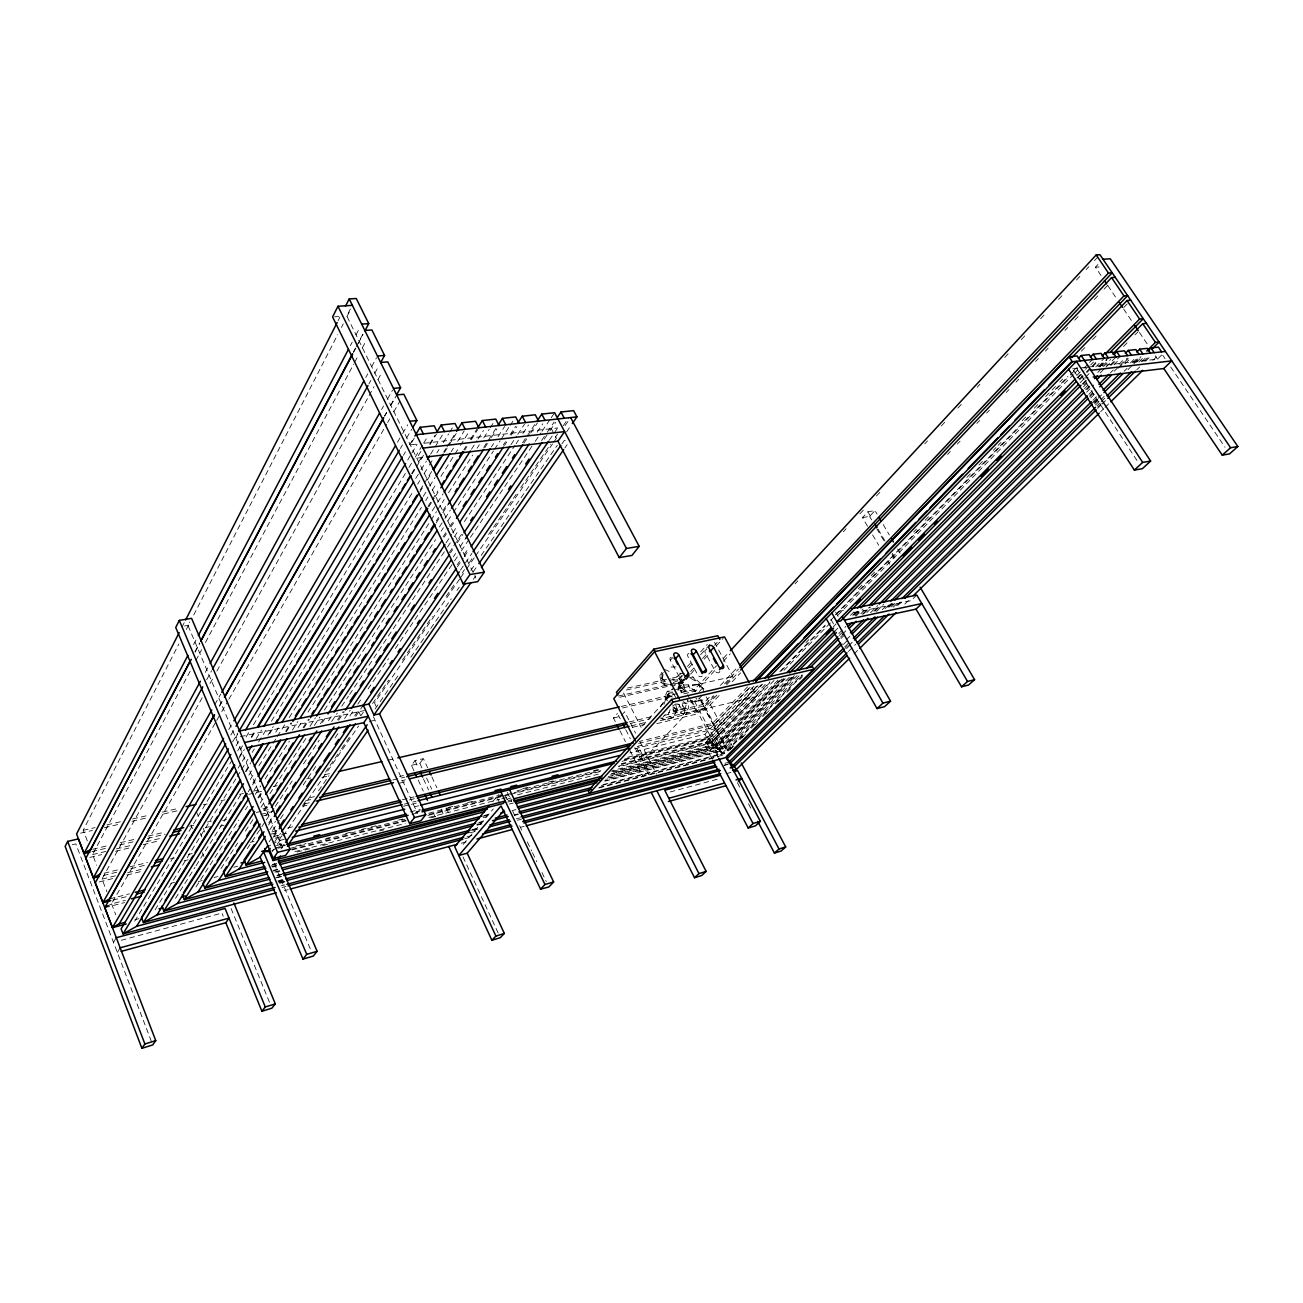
<?xml version="1.0" encoding="UTF-8"?>
<svg xmlns="http://www.w3.org/2000/svg" width="1303" height="1303" viewBox="0 0 1303 1303"><rect width="100%" height="100%" fill="white"/><g stroke="black" fill="none" stroke-linecap="round" stroke-linejoin="round"><path stroke-width="0.75" stroke-dasharray="5 3.75" d="M679.205 681.73L681.632 692.854L678.749 687.561L679.205 681.73L681.909 678.749M667.625 694.939L667.266 698.652L664.807 696.812L667.25 691.437L673.846 688.407L670.1 691.062L667.625 694.939L672.902 695.949M663.048 674.498L662.136 680.329L665.524 685.492L669.091 685.508M665.524 685.492L661.517 682.756L662.445 670.817M673.048 706.812L683.44 714.305L687.74 699.255L688.733 707.92L683.44 714.305L676.827 711.633L670.898 702.398M663.976 704.32L666.354 697.007L672.348 695.851M677.397 703.929L679.661 704.988L678.472 708.474L672.625 717.741L665.572 719.924L662.576 719.663M678.749 687.561L681.388 680.085M683.228 679.172L680.703 686.209L684.906 691.079M677.918 690.476L679.075 687.365L681.762 685.085L697.968 684.417L703.978 688.961L701.861 688.717L697.968 684.417L692.268 685.736M181.931 627.215L184.7 621.775M338.112 320.685L339.953 317.069M282.523 847.927L187.941 625.44L189.766 621.906M350.393 308.925L346.761 316.01L475.872 578.043M87.317 840.907L83.197 830.223L178.869 643.943M186.296 629.479L190.01 622.248M193.724 615.016L337.689 334.676M341.402 327.444L343.259 323.828M346.973 316.596L350.686 309.365M193.577 644.562L197.356 637.362M350.344 345.718L352.233 342.119M356.012 334.92L359.791 327.721M194.994 651.809L199.734 642.835M353.439 352.005L355.328 348.406M356.273 346.614L362.918 334.04M195.075 652.151L199.815 643.177M353.553 352.347L357.348 345.165M358.309 343.373L363.048 334.399M190.124 671.273L92.546 854.491L96.699 865.29M195.873 660.491L201.607 649.708M205.434 642.526L353.716 364.091M354.66 362.283L358.488 355.1M362.315 347.917L366.143 340.734M205.288 672.348L208.203 666.973M365.801 377.463L367.755 373.896M371.648 366.746L376.502 357.804M206.64 679.824L211.591 670.736M368.912 383.962L370.899 380.281M374.775 373.277L378.717 366.029M202.16 697.74L101.992 879.004L106.879 891.708M210.011 683.521L212.959 678.195M216.884 671.094L368.114 397.415M369.091 395.64L373.994 386.747M377.935 379.645L381.86 372.528M214.751 704.679L220.744 694.092M381.535 409.614L383.538 406.08M387.528 399.011L392.512 390.167M219.36 706.047L223.399 698.978M384.499 416.032L386.519 412.497M390.542 405.428L394.565 398.36M219.572 706.047L223.595 698.978M384.678 416.146L386.682 412.611M390.721 405.542L396.747 394.939M112.547 902.018L215.712 722.188M216.721 720.412L220.777 713.36M221.787 711.601L227.846 701.03M228.856 699.271L386.649 424.224M387.659 422.465L389.678 418.947M393.734 411.895L399.793 401.308M660.621 706.91L666.354 697.007M668.667 684.45L661.517 682.756L659.725 675.459L661.533 672.364M228.725 729.599L232.846 722.595M397.448 442.303L401.568 435.283M402.594 433.541L407.741 424.778M230.859 735.055L234.996 728.068M400.363 448.476L402.432 444.991M406.569 438.003L411.732 429.257M232.585 741.879L237.781 733.133M403.409 455.268L405.494 451.783M409.663 444.779L413.833 437.792M113.491 942.378L116.276 937.704M237.618 734.273L235.631 737.612L364.465 710.542M414.273 438.101L410.25 444.844L416.292 444.16M236.071 745.772L240.257 738.801M407.692 460.073L410.82 454.845M411.862 453.102L417.107 444.404M134.681 921.27L231.364 761.327M237.667 750.903L241.869 743.948M246.072 736.993L249.231 731.765M253.433 724.81L407.904 469.243M408.947 467.5L414.207 458.819M415.25 457.076L422.612 444.909M423.67 443.167L427.873 436.212M117.335 952.444L120.153 947.802M242.521 745.821L240.518 749.127L244.508 748.264M420.869 451.457L416.797 458.167L422.856 457.434M239.605 756.212L243.824 749.274M251.218 737.14L255.437 730.201M411.618 473.575L414.777 468.363M418.996 461.441L423.231 454.503M429.55 444.095L434.827 435.43M239.019 758.199L244.312 749.534M251.691 737.4L255.909 730.462M412.139 473.966L415.299 468.771M416.357 467.044L423.752 454.91M430.088 444.502L436.424 434.111M238.107 768.119L241.299 762.923M242.358 761.18L245.55 755.984M256.186 738.638L261.512 729.957M415.738 478.429L420.006 471.491M421.064 469.764L426.374 461.083M430.641 454.144L442.336 435.072M155.073 909.869L236.201 778.331M237.26 776.588L240.469 771.392M241.527 769.666L247.945 759.291M252.212 752.368L254.346 748.899M258.613 741.977L267.148 728.133M271.415 721.211L413.393 491.019M417.66 484.097L419.81 480.628M424.078 473.706L428.345 466.783M429.404 465.057L432.612 459.861M436.88 452.939L439.013 449.47M443.281 442.548L448.623 433.899M449.698 432.173L452.89 426.977M245.453 771.425L250.811 762.792M267.962 735.169L273.321 726.553M420.12 490.075L423.328 484.911M424.403 483.185L431.912 471.1M443.688 452.108L445.838 448.655M446.913 446.929L455.48 433.117M246.039 771.685L250.323 764.78M269.623 733.719L273.923 726.813M419.729 492.176L422.954 486.996M427.237 480.09L431.537 473.184M444.404 452.483L456.197 433.508M248.889 775.138L252.114 769.975M275.796 732.123L280.096 725.25M423.247 496.394L428.622 487.794M429.697 486.068L435.088 477.468M451.229 451.669L453.379 448.216M457.679 441.342L464.145 431.016M683.44 714.305L684.889 711.975L682.3 705.314M175.498 898.418L194.994 867.407M196.085 865.697L242.667 791.621M250.241 779.569L254.574 772.679M258.906 765.789L271.904 745.121M272.995 743.394L276.236 738.231M277.327 736.504L284.901 724.452M289.25 717.562L421.406 507.404M425.739 500.515L427.905 497.078M432.238 490.189L436.57 483.299M440.903 476.409L453.9 455.741M454.975 454.014L459.308 447.124M460.399 445.398L469.064 431.619M252.977 782.956L256.235 777.81M285.585 731.423L291.025 722.839M427.987 506.427L431.244 501.28M432.335 499.554L437.775 490.97M463.852 449.747L466.034 446.31M470.383 439.437L476.898 429.143M248.221 791.817L251.479 786.67M252.57 784.943L256.919 778.086M286.302 731.716L291.742 723.132M428.834 506.769L434.274 498.186M435.349 496.459L439.714 489.586M464.731 450.105L466.914 446.668M471.263 439.795L477.794 429.485M254.199 790.025L258.564 783.184M292.409 730.103L297.866 721.536M432.156 510.923L436.521 504.082M437.613 502.355L443.069 493.804M471.458 449.274L476.914 440.723M478.006 439.013L483.462 430.446M195.987 886.952L238.807 820.108M245.404 809.831L247.603 806.394M255.274 794.407L260.779 785.839M265.161 778.982L289.331 741.277M298.11 727.563L302.508 720.706M307.997 712.138L429.892 521.917M430.984 520.206L436.472 511.639M437.58 509.913L444.16 499.635M448.558 492.778L472.712 455.073M477.11 448.232L479.309 444.795M483.706 437.938L489.195 429.371M490.286 427.661L493.576 422.514M257.896 797.68L262.31 790.856M303.062 727.628L308.567 719.093M436.358 520.891L438.557 517.47M442.971 510.629L446.261 505.515M483.722 447.418L495.84 428.622M258.662 797.99L261.968 792.859M303.876 727.937L309.397 719.403M436.228 522.91L441.75 514.376M442.841 512.665L448.362 504.114M484.749 447.743L490.27 439.192M491.378 437.482L496.883 428.948M260.16 802.957L264.59 796.149M309.951 726.292L315.489 717.79M439.388 526.998L443.818 520.174M444.926 518.48L450.447 509.962M491.378 446.929L493.593 443.525M498.023 436.7L504.652 426.488M220.956 868.629L237.651 843.057M245.436 831.135L253.222 819.196M261.007 807.274L265.454 800.449M269.9 793.641L287.686 766.359M288.81 764.649L306.596 737.384M314.381 725.445L319.952 716.927M324.398 710.102L435.609 539.654M441.163 531.135L443.395 527.731M447.841 520.907L452.288 514.082M453.411 512.388L493.446 451.017M494.554 449.323L500.124 440.789M501.232 439.095L509.017 427.156M510.124 425.446L513.463 420.332M263.515 810.433L266.854 805.335M320.391 723.784L324.854 716.976M443.069 536.869L448.655 528.366M449.763 526.673L454.226 519.864M503.3 445.105L505.531 441.701M509.994 434.909L515.565 426.407M264.346 810.775L267.701 805.677M322.427 722.416L326.906 715.608M444.176 537.178L446.408 533.774M450.871 526.982L455.35 520.174M504.489 445.398L506.72 442.01M511.183 435.202L516.77 426.716M265.747 815.629L270.226 808.854M328.454 720.754L331.825 715.673M446.049 542.862L451.652 534.393M452.776 532.699L457.255 525.923M511.02 444.6L516.607 436.13M517.731 434.436L524.457 424.273M247.228 848.676L260.73 828.333M261.854 826.639L265.226 821.558M266.349 819.864L274.233 807.99M275.356 806.296L292.23 780.872M303.485 763.933L319.235 740.202M331.613 721.569L337.249 713.083M341.744 706.307L348.487 696.144M349.627 694.45L446.392 548.693M447.515 546.999L453.151 538.514M454.275 536.82L458.77 530.044M464.405 521.575L515.043 445.3M516.167 443.606L518.415 440.219M522.91 433.443L528.546 424.973M268.776 822.91L272.164 817.844M337.591 719.859L343.226 711.422M449.258 552.619L452.646 547.553M453.77 545.859L461.669 534.035M522.584 442.825L525.972 437.743M527.096 436.065L534.996 424.241M268.548 824.994L273.06 818.235M338.601 720.217L344.253 711.78M450.48 552.928L452.727 549.557M457.255 542.797L462.907 534.344M523.92 443.101L529.572 434.648M530.696 432.954L537.487 422.824M269.835 829.702L275.503 821.281M344.595 718.539L350.246 710.119M453.33 556.837L455.594 553.482M460.122 546.739L465.79 538.318M537.145 432.205L542.814 423.784M272.506 830.467L279.331 820.369M280.471 818.675L285.031 811.948M303.224 784.992L315.733 766.457M335.066 737.824L339.627 731.081M349.856 715.917L353.276 710.868M357.82 704.125L362.364 697.398M368.065 688.978L388.538 658.65M395.363 648.536L453.363 562.635M454.503 560.941L460.187 552.521M461.327 550.843L469.292 539.051M470.432 537.357L534.132 443.02M535.256 441.342L540.957 432.922M542.081 431.228L550.045 419.436M551.185 417.758L554.606 412.709M269.167 841.803L272.588 836.77M273.728 835.076L277.148 830.044M354.66 715.884L359.221 709.174M457.239 564.785L459.519 561.43M464.08 554.72L468.64 547.993M541.592 440.561L546.152 433.834M547.293 432.156L554.133 422.091M273.532 837.21L278.093 830.5M355.768 716.275L363.293 705.216M457.418 566.789L463.119 558.401M464.259 556.707L468.836 549.996M544.214 439.144L548.791 432.417M549.931 430.739L555.729 422.205M274.754 841.738L280.503 833.35M360.931 715.705L363.325 712.204M460.448 570.177L471.881 553.433M549.361 440.121L558.547 426.684M281.855 835.777L278.402 840.793L273.239 843.692M302.524 805.645L307.117 798.951M325.506 772.174L328.942 767.141M330.099 765.48L340.441 750.414M341.581 748.736L349.627 737.026M372.593 703.539L388.685 680.117M402.464 660.018L432.335 616.514M446.115 596.432L455.301 583.027M462.19 572.994L464.487 569.639M469.08 562.945L473.689 556.251M488.609 534.491L516.183 494.326M520.777 487.631L550.648 444.111M555.241 437.417L557.537 434.078M563.287 425.706L569.02 417.335M272.148 851.787L273.907 849.23M277.344 844.23L281.92 837.568M283.06 835.907L358.602 726.015M459.503 579.249L374.515 702.871L376.176 706.519M460.643 577.571L465.236 570.893M466.393 569.216L474.422 557.521M475.579 555.86L552.521 443.916M553.677 442.254L558.27 435.56M565.111 425.609L568.434 420.788M284.331 839.311L278.402 840.793L280.52 845.777L282.832 842.438M318.583 790.709L328.975 775.692M375.101 708.93L399.321 673.879M410.852 657.184L451.229 598.777M456.995 590.438L459.291 587.099M470.839 570.405L475.448 563.727M481.214 555.387L557.342 445.235M566.561 431.896L571.17 425.218M281.025 848.986L284.477 844.018M473.152 571.919L477.761 565.258M562 443.786L564.313 440.463L567.473 440.088M473.331 579.265L475.66 575.942M564.834 448.02L567.147 444.698M413.979 770.839L411.439 765.317L415.005 760.561L423.41 758.607L427.628 767.744M411.439 765.317L419.81 763.363L423.41 758.607M677.576 708.637L675.41 711.324L678.472 708.474M492.925 801.378L498.821 794.39M463.135 844.442L493.251 808.951M699.369 691.6L701.861 688.717M615.309 721.634L613.469 718.002L617.492 713.441M689.238 676.029L683.928 682.055L674.433 685.525M685.003 678.879A3.078 2.215 42.2 0 1 683.652 680.638A3.078 2.215 42.2 0 1 680.915 679.791L670.312 660.295L672.837 657.429M702.105 695.379L698.147 699.776L688.798 703.197L681.778 703.164M680.834 673.798L672.967 679.531M687.43 666.484L692.724 660.621M700.656 651.842L707.268 644.529M669.595 680.345L679.433 678.146L682.088 675.215M688.701 667.902L693.994 662.054M700.623 654.741L709.891 644.496M679.922 678.57L682.479 675.736M618.388 696.03L681.371 681.811L684.026 678.896M690.655 671.599L695.965 665.752M702.594 658.455L707.904 652.624M714.533 645.327L717.187 642.395M642.477 725.934L672.902 692.496M670.687 685.72L682.463 683.049L689.238 675.606M690.606 674.123L696.03 668.162M704.157 659.22L708.229 654.757M716.357 645.832L723.132 638.372M662.706 717.383L665.181 714.663M621.27 706.454L694.45 689.596L716.552 665.703M723.442 658.227L727.595 653.748M683.88 693.815L695.753 691.079L716.438 668.732M723.344 661.289L730.234 653.845M795.074 583.842L797.827 580.861M843.35 531.722L846.119 528.741M859.915 513.854L864.052 509.375M876.463 495.971L880.6 491.508M924.739 443.851L927.508 440.87M941.303 425.983L945.441 421.504M957.852 408.1L963.373 402.155M977.169 387.252L979.921 384.271M1004.76 357.478L1008.897 352.999M1021.308 339.594L1026.829 333.649M1040.625 318.746L1044.762 314.284M1058.557 299.381L1062.694 294.918M1076.49 280.031L1080.627 275.552M1086.148 269.607L1088.901 266.626M1094.422 260.665L1098.559 256.202M867.537 526.249L862.472 517.6L867.879 511.786L874.997 510.581L877.049 514.066M1101.051 275.552L1095.416 267.196L1099.113 263.222M862.472 517.6L869.573 516.379L874.997 510.581M751.961 687.707L756.685 696.47L686.811 713.197L644.366 758.59L638.063 746.244M709.321 697.203L702.366 704.597L668.716 712.578M720.445 685.378L737.14 667.641M664.058 715.445L703.636 706.031L713.409 695.672M724.566 683.847L738.508 669.058M656.745 723.637L697.659 713.783L715.266 695.134M726.113 683.652L732.872 676.485L714.402 642.102M716.911 695.085L704.353 708.36L660.8 718.767M726.667 684.759L739.224 671.468M660.23 720.657L705.623 709.777L720.999 693.538M732.188 681.73L740.576 672.885M947.509 454.454L950.294 451.489M957.298 444.111L960.083 441.163M976.859 423.459L979.661 420.494M986.648 413.116L989.449 410.168M1006.225 392.464L1009.027 389.499M1016.014 382.121L1018.816 379.173M1035.592 361.468L1038.377 358.52M1045.381 351.126L1048.166 348.178M1064.958 330.473L1067.743 327.525M1074.731 320.147L1078.933 315.717M1094.308 299.478L1098.51 295.048M1104.097 289.152L1108.299 284.722M747.58 686.86L712.334 723.474L639.268 741.456M638.535 743.378L713.588 724.859L750.333 686.762M750.105 687.398L704.939 734.192L629.903 752.955M753.916 686.339L714.337 727.269L637.314 746.375M634.594 748.769L715.575 728.638L756.538 686.372M1081.36 351.207L1085.594 346.842M1092.663 339.562L1096.898 335.18M1123.723 307.492L1129.375 301.677M757.238 685.997L707.692 737.123L624.984 757.906M624.544 759.128L707.106 738.329L758.069 685.785M761.408 684.678L709.044 738.557L624.3 759.926M711.731 758.411L704.255 744.143L762.597 684.124M765.219 684.401L709.842 741.228L621.222 763.688M805.987 642.558L808.821 639.643M858.351 588.809L862.602 584.444M871.121 575.698L875.372 571.333M913.696 531.999L916.53 529.099M925.049 520.353L929.3 515.988M966.826 477.468L972.51 471.637M978.976 464.992L984.661 459.177M993.163 450.431L996.013 447.515M998.065 445.398L1000.916 442.483M1022.203 420.625L1026.471 416.26M1034.321 408.197L1038.589 403.816M1045.674 396.535L1051.358 390.705M1052.026 390.02L1056.277 385.655M1059.876 381.974L1062.711 379.059M611.661 771.62L713.881 745.495L711.731 741.423L769.91 681.811M779.846 671.631L825.255 625.098M835.19 614.918L1067.923 376.469M1073.591 370.655L1076.425 367.739M618.55 766.197L711.194 742.661L769.698 682.756M781.034 671.143L824.994 626.124M830.662 620.326L1068.835 376.404M1070.268 374.955L1077.353 367.69M621.319 764.356L713.034 741.163L756.685 696.47M774.063 680.492L713.067 742.84L618.664 766.848M783.983 670.328L832.21 621.042M837.878 615.228L1073.314 374.531M1074.747 373.081L1077.581 370.182M777.924 680.199L713.881 745.495L711.568 742.287L704.255 744.143M1076.783 375.508L1082.467 369.71M1083.884 368.26L1088.168 363.895M1089.585 362.446L1092.435 359.547M608.208 776.604L710.689 750.235L778.608 681.078M789.276 677.316L717.839 749.681L715.705 745.642L781.116 679.058M1076.897 377.968L1084.015 370.736M1085.432 369.286L1089.699 364.954M782.061 678.896L715.2 746.896L612.915 773.119M833.269 626.808L836.103 623.909M1077.907 377.919L1082.174 373.57M1090.709 364.889L1093.559 362.006M611.596 773.738L716.878 746.733L783.787 678.749M784.064 678.928L717.008 747.026L610.602 774.34M1079.324 379.026L1085.041 373.228M1086.458 371.778L1090.741 367.43M1092.175 365.98L1096.442 361.631M785.253 678.7L722.383 742.498L612.052 770.659M1079.584 379.939L1085.301 374.14M1086.735 372.691L1091.018 368.342M1092.451 366.892L1098.168 361.094M834.946 631.043L837.813 628.144M850.452 615.342L854.947 610.798M1080.057 382.789L1089.064 373.635M1095.742 366.892L1104.293 358.227M791.1 677.479L719.598 749.779L605.634 779.194M852.585 615.293L856.869 610.944M1098.51 366.55L1102.81 362.218M792.094 677.316L719.126 751.065L604.836 780.611M853.595 615.146L859.328 609.364M1082.484 383.815L1088.2 378.033M1099.651 366.469L1108.218 357.788M794.358 675.654L724.403 746.326L610.113 775.708M854.328 615.065L860.045 609.299M1082.777 384.271L1088.494 378.505M1099.911 366.957L1107.061 359.742M604.885 781.149L720.885 751.147L795.188 676.143M855.208 615.586L860.925 609.82M1083.835 384.841L1086.686 381.958M1102.403 366.094L1108.12 360.328M607.377 778.119L725.608 747.645L797.192 675.475M838.692 633.633L845.859 626.417M855.876 616.303L863.042 609.087M1083.477 386.828L1087.777 382.512M1097.794 372.397L1102.094 368.065M1103.527 366.632L1110.677 359.416M1123.561 346.419L1127.861 342.103M1135.011 334.871L1137.877 331.988M799.146 675.85L721.715 753.785L601.823 784.943M839.295 635.441L843.595 631.124M860.794 613.794L865.094 609.462M1084.487 388.669L1088.787 384.336M1100.253 372.805L1104.553 368.472M1105.986 367.023L1116.036 356.924M601.432 785.579L723.409 753.834L802.192 674.677M842.292 634.382L846.575 630.049M862.342 614.218L869.492 607.035M1085.741 389.695L1090.041 385.379M1110.091 365.231L1115.824 359.465M727.286 750.821L737.319 740.739M738.752 739.306L748.769 729.224M750.202 727.791L773.135 704.76M774.568 703.327L797.501 680.296M798.934 678.863L803.234 674.547M840.484 637.118L844.784 632.802M863.417 614.104L870.583 606.905M1086.946 389.597L1089.813 386.714M1111.312 365.133L1119.912 356.485M728.491 750.951L734.192 745.235M739.892 739.534L745.577 733.817M751.277 728.116L756.962 722.399M762.662 716.683L768.347 710.982M775.464 703.832L779.731 699.548M786.849 692.414L791.116 688.131M799.667 679.563L802.501 676.713M730.413 749.404L734.729 745.088M741.912 737.889L746.212 733.573M754.828 724.924L757.711 722.041M766.327 713.392L769.193 710.526M777.81 701.877L780.692 698.994M841.005 638.503L845.321 634.17M866.853 612.573L872.603 606.807M1086.604 392.187L1093.787 384.988M1113.886 364.824L1118.202 360.491M870.551 612.736L877.733 605.553M1088.852 394.418L1093.152 390.102M1110.384 372.87L1113.267 370.003M1119 364.254L1124.75 358.504M873.955 611.205L879.704 605.455M1089.829 395.591L1092.696 392.708M1114.293 371.143L1118.609 366.843M1120.043 365.394L1127.242 358.211M846.298 639.822L850.615 635.506M875.095 611.074L880.861 605.325M1089.683 396.894L1094.015 392.578M1118.495 368.146L1128.577 358.081M843.432 644.448L847.748 640.148M876.512 611.482L883.695 604.315M1090.774 397.904L1095.09 393.604M1125.287 363.504L1131.037 357.771M844.686 646.988L849.019 642.688M882.196 609.69L887.978 603.957M1092.908 400.265L1098.673 394.532M1130.418 362.967L1136.2 357.234M844.653 648.715L847.536 645.865M884.998 608.664L889.314 604.38M1092.451 402.708L1099.667 395.558M1124.163 371.241L1127.03 368.374M1132.796 362.657L1138.561 356.941M848.709 645.751L853.025 641.451M887.636 607.117L891.969 602.833M1093.836 402.578L1096.719 399.712M1098.168 398.278L1102.501 393.995M1134.213 362.527L1139.978 356.794M846.543 648.633L850.859 644.35M888.402 607.133L892.718 602.849M1094.797 402.513L1097.68 399.646M1127.991 369.596L1132.323 365.296M1133.773 363.863L1140.988 356.713M889.493 607.003L893.825 602.703M1094.618 403.767L1097.501 400.901M1136.509 362.267L1142.291 356.533M891.431 606.889L895.764 602.605M1095.465 405.005L1104.146 396.421M1138.871 362.055L1144.653 356.322M848.465 651.419L855.68 644.285M893.239 607.165L897.588 602.882M1096.947 405.917L1099.846 403.05M1101.279 401.633L1105.612 397.35M1141.737 361.664L1146.07 357.38M896.497 605.602L900.845 601.318M1097.631 407.122L1103.429 401.405M1143.936 361.42L1149.735 355.703M897.767 605.488L902.116 601.204M1097.663 408.393L1100.563 405.526M1102.012 404.109L1106.345 399.809M1136.77 369.824L1139.669 366.974M1145.467 361.257L1151.249 355.54M854.002 653.976L858.351 649.692M904.787 604.087L909.136 599.82M1100.66 411.715L1103.56 408.865M1105.009 407.432L1109.358 403.164M1152.894 360.41L1158.693 354.709M916.791 595.048L911.074 600.634L851.69 613.257M1088.787 367.006L1157.455 359.139L1164.002 352.722M659.725 675.459L663.341 672.56M681.762 685.085L676.941 688.668L683.065 686.762M672.201 691.73L664.807 696.812L667.788 701.389M687.104 677.527L678.44 683.212L670.622 684.205M672.723 705.884L676.013 703.913L679.661 704.988M106.52 906.709L111.569 903.875L125.365 900.324M266.333 847.553L271.513 844.653M271.887 850.615L277.067 847.716M673.114 682.56L680.524 679.759M684.629 708.034L677.088 710.672L675.606 703.913M689.352 677.853L692.756 676.876L700.167 682.951L704.337 692.561M121.244 940.277L221.933 913.077L223.253 916.286M670.068 792.012L719.875 778.559M284.282 890.666L288.207 889.623M461.213 843.22L467.125 841.64M520.206 827.405L524.132 826.346M726.129 773.738L731.895 772.19M280.976 885.893L284.901 884.851M467.093 836.738L472.989 835.158M282.067 887.506L285.992 886.447M464.845 838.725L468.771 837.682M277.718 881.007L283.614 879.444M472.061 829.669L477.957 828.105M278.989 881.137L282.914 880.095M471.507 830.255L479.374 828.171M724.94 763.265L730.836 761.718M134.991 919.706L138.932 918.68M278.484 881.773L284.38 880.209M473.07 830.304L478.967 828.741M516.297 818.87L520.239 817.828M278.793 882.652L284.689 881.089M280.096 882.75L285.992 881.186M724.175 765.073L732.042 763.004M279.591 883.353L285.504 881.789M470.285 832.796L476.181 831.233M517.454 820.287L521.395 819.245M723.865 765.561L727.807 764.519M276.822 875.372L282.718 873.824M479.52 822.258L483.446 821.232M277.669 875.681L281.595 874.655M477.875 823.187L483.771 821.639M275.927 877.57L281.839 876.023M476.735 824.815L482.647 823.268M514.148 814.994L518.073 813.952M276.806 877.847L282.686 876.3M477.077 825.206L482.957 823.659M514.376 815.385L518.301 814.359M272.832 871.055L278.728 869.524M483.364 816.281L489.276 814.75M274.689 871.968L280.585 870.437M483.104 817.649L487.045 816.623M599.119 787.419L722.986 755.137L694.385 701.079M275.878 872.228L279.819 871.202M512.095 810.629L516.021 809.603M598.696 788.038L718.393 756.766M271.773 866.707L277.686 865.176M272.653 867.114L276.578 866.088M273.63 870.257L277.572 869.231M483.918 815.597L489.814 814.066M508.137 800.628L512.079 799.619M198.268 881.594L202.209 880.567M214.034 877.538L217.976 876.528M507.649 802.045L511.59 801.036M104.843 907.654L124.551 902.572M272.343 864.475L276.627 863.417M271.594 865.371L277.49 863.856M509.359 804.032L513.284 803.023M109.647 898.907L129.355 893.874M170.726 883.32L174.667 882.31M233.774 867.228L237.716 866.218M294.853 851.625L405.184 823.463M428.817 817.437L499.749 799.325M501.72 798.82L509.603 796.817M517.486 794.797L598.256 774.177M297.149 852.015L303.045 850.501M305.016 849.996L312.883 847.992M322.704 845.484L328.6 843.969M379.71 830.907L383.636 829.913M430.821 817.844L436.717 816.346M112.775 900.161L126.57 896.627M506.851 799.309L510.89 798.039M613.257 772.076L723.605 743.834L714.337 727.269L715.575 728.638M296.253 846.022L306.107 843.53M325.799 838.529L331.711 837.047M345.49 833.545L351.403 832.047M361.257 829.555L369.124 827.552M371.094 827.063L377.007 825.565M398.669 820.076L402.611 819.082M447.906 807.599L453.819 806.101M467.598 802.615L473.51 801.117M522.747 788.641L530.63 786.637M548.351 782.142L556.234 780.155M593.647 770.676L601.53 768.672M291.139 848.106L405.135 819.196M428.72 813.219L503.398 794.276M517.161 790.774L601.677 769.34M291.351 849.361L405.673 820.304M429.339 814.294L512.112 793.25M514.082 792.745L600.813 770.708M292.165 849.914L406.243 820.89M427.873 815.385L508.512 794.879M510.483 794.374L600.96 771.36M276.431 845.549L284.298 843.562M410.331 811.883L420.185 809.407M280.52 845.777L284.461 844.784M416.162 811.622L420.103 810.629M275.454 847.895L285.308 845.419M415.396 812.616L419.338 811.622M277.848 848.237L285.748 846.233M412.074 814.342L419.973 812.355M622.036 761.327L716.194 737.547L724.647 753.606M414.663 806.736L418.605 805.759M102.025 879.118L115.853 875.681M127.71 872.749L143.509 868.824M250.176 842.373L254.118 841.396M273.874 836.493L279.803 835.028M281.774 834.539L287.702 833.073M404.239 804.163L416.08 801.231M99.289 881.903L113.117 878.466M126.945 875.03L140.773 871.593M184.228 860.778L188.169 859.801M275.08 838.187L281.008 836.705M403.474 806.248L409.403 804.782M411.39 804.293L417.302 802.811M104.093 873.222L119.892 869.329M129.763 866.902L147.532 862.521M271.952 831.884L277.865 830.434M287.751 828.008L293.664 826.542M402.285 799.798L414.142 796.882M103.328 875.518L117.14 872.114M130.968 868.694L144.796 865.29M170.465 858.938L174.423 857.977M188.251 854.556L192.192 853.579M271.187 834.083L279.086 832.128M409.435 799.944L415.364 798.478M92.594 854.589L106.455 851.282M116.342 848.921L132.189 845.126M146.05 841.819L161.881 838.024M205.434 827.617L209.392 826.672M260.877 814.375L272.75 811.525M304.43 803.951L310.375 802.534M401.438 780.774L405.396 779.813M631.108 725.869L646.939 722.074M89.874 857.407L101.715 854.573M115.527 851.266L129.355 847.944M143.167 844.637L158.95 840.858M220.126 826.183L224.083 825.239M263.548 815.776L271.447 813.886M303.013 806.313L306.971 805.368M399.728 783.119L407.611 781.23M632.606 727.286L644.448 724.452M92.692 849.247L106.553 845.973M120.397 842.683L134.258 839.393M148.119 836.103L163.95 832.34M189.684 826.232L193.642 825.304M207.503 822.014L211.461 821.069M262.929 808.854L272.832 806.508M310.44 797.583L314.398 796.654M399.516 776.458L403.474 775.513M629.137 721.976L650.897 716.797M91.976 851.608L105.836 848.302M119.697 845.012L133.541 841.705M147.402 838.415L165.22 834.164M222.618 820.515L226.592 819.571M256.284 812.502L268.157 809.668M305.765 800.726L313.681 798.837M392.854 779.992L404.744 777.158M630.408 723.458L650.197 718.751M72.268 844.751L75.818 843.904L152.011 1043.051M613.469 718.002L620.635 716.324L624.674 711.78L635.587 733.182M83.245 830.32L95.103 827.6M106.976 824.864L120.821 821.672M132.694 818.935L148.526 815.303M162.37 812.111L178.185 808.463M239.508 794.341L243.466 793.429M253.352 791.165L261.268 789.341M273.141 786.605L277.083 785.693M306.759 778.868L310.717 777.956M324.561 774.764L330.49 773.396M387.854 760.186L395.77 758.362M80.574 833.171L92.448 830.434M104.305 827.682L118.166 824.49M132.01 821.297L145.855 818.089M163.657 813.984L179.472 810.319M203.219 804.847L207.177 803.935M221.021 800.726L224.979 799.814M248.71 794.325L254.639 792.957M256.626 792.501L262.554 791.133M321.89 777.435L329.806 775.594M622.557 707.985L672.006 696.551M675.54 689.58L732.872 676.485M619.674 697.268L668.732 686.16M627.509 688.049L670.394 678.472M672.332 678.032L678.179 676.729L689.32 697.903M626.287 690.053L667.625 680.801M503.365 795.416L496.752 796.85L500.189 804.114M369.449 721.471L375.036 720.266M839.458 611.319L843.416 610.488M698.017 701.047L702.968 700.004L695.395 701.307L698.017 701.047L695.965 698.05M184.456 626.026L187.941 625.44M667.25 691.437L670.1 691.062M688.831 701.323L692.691 700.835M1083.102 378.228L1091.165 377.251M424.355 443.232L557.684 427.938M1072.646 368.863L1086.767 367.234M672.999 680.28L681.925 679.352M334.61 316.792L338.666 316.531M1095.416 267.196L1099.129 266.952M675.996 666.892L667.283 667.136M679.498 673.195L685.085 673.667M673.993 710.901L676.68 711.308L672.625 717.741L667.608 716.015L670.638 708.376L673.993 710.901L672.788 707.236M679.661 689.987L686.013 692.04M664.546 669.433L672.413 672.788M679.075 687.365L686.86 690.72M660.833 717.823L665.572 719.924M690.639 678.195L695.053 680.85M668.064 694.532L672.934 697.577M683.065 701.584L685.932 703.522M661.256 677.935L665.947 681.697M695.509 691.828L688.163 685.003L691.958 691.828M717.839 749.681L713.067 742.84L715.705 745.642M711.731 741.423L709.044 738.557L711.194 742.661M720.885 751.147L723.409 753.834M725.608 747.645L724.403 746.326L727.107 751.456M692.756 676.876L700.753 686.746M713.588 724.859L704.353 708.36L705.623 709.777M703.636 706.031L698.848 697.936M694.45 689.596L695.753 691.079M1162.797 355.296L1165.061 358.634M1170.713 366.99L1224.999 447.206M1107.827 285.585L1116.85 298.957M1123.626 308.99L1131.509 320.685M1139.408 332.395L1148.432 345.767M1155.207 355.784L1157.455 359.139M1076.653 368.407L1137.959 462.011M1073.721 370.508L1079.079 378.717M673.276 693.424L676.501 698.522M678.668 704.157L681.143 708.327M883.206 524.523L889.363 534.996M897.588 548.938L900.666 554.166M867.879 511.786L871.951 518.724M878.059 529.132L885.193 541.282M892.327 553.417L895.389 558.629M869.573 516.379L871.609 519.864M876.724 528.546L884.884 542.455M892.034 554.622L894.07 558.107M872.587 534.898L878.678 545.273M887.783 560.844L889.819 564.313M835.63 612.117L839.653 619.202M831.053 619.609L835.044 626.662M706.226 696.812L732.726 746.847M701.095 699.483L728.393 751.179M699.467 698.327L727.4 751.245M551.332 428.671L556.072 437.645M737.335 782.631L741.032 789.683M748.459 803.772L751.245 809.049M712.529 738.475L716.878 746.733M682.463 683.049L687.088 691.86M691.73 700.656L713.034 741.163M679.433 678.146L681.371 681.811M690.248 699.662L697.659 713.783M711.568 742.287L719.044 756.506M717.839 756.489L707.692 737.123L704.939 734.192L707.106 738.329M706.356 741.961L710.689 750.235M682.202 704.402L686.811 713.197M623.518 692.968L641.157 727.383M640.148 742.091L656.533 774.194M636.939 748.345L649.611 773.249M618.404 715.249L620.244 718.849M625.733 729.647L630.31 738.638M634.887 747.645L648.617 774.634M619.919 730.706L625.44 741.602M630.049 750.675L642.949 776.083M507.29 792.403L511.623 801.443M505.027 795.058L507.616 800.482M512.763 811.297L515.336 816.704M519.636 825.711L522.21 831.119M527.357 841.933L531.657 850.94M532.52 852.748L536.803 861.755M541.95 872.57L546.25 881.577M431.863 776.881L436.928 787.826M446.229 807.925L448.769 813.398M419.81 763.363L422.351 768.851M426.586 778.038L431.668 789.048M441 809.228L443.541 814.733M463.021 856.934L498.593 934.007M415.005 760.561L418.393 767.907M423.459 778.901L428.524 789.895M418.214 780.057L423.296 791.1M433.443 813.202L435.137 816.883M373.375 716.634L417.563 813.479M358.862 711.715L360.524 715.363M274.298 863.596L310.977 950.522M196.33 811.46L198.642 817.062M203.235 828.268L204.766 832.014M200.304 833.301L201.851 837.063M231.087 908.517L269.558 1002.528M190.987 824.897L192.502 828.61M202.356 852.748L203.871 856.462M111.537 903.777L115.772 914.787M706.845 649.676A3.029 2.134 42.1 0 0 705.265 652.738L715.314 671.371A3.029 2.15 42.7 0 0 718.23 672.804A3.029 2.15 42.7 0 0 719.842 671.045M688.896 653.438A3.046 2.166 41.8 0 0 687.919 656.484L697.952 675.28A3.062 2.183 42.4 0 0 702.203 676.062M670.312 660.295A3.062 2.199 41.5 0 1 671.322 657.217M721.715 753.785L717.008 747.026L721.715 753.785"/><path stroke-width="1.5" d="M67.675 841.396L65.15 846.413L141.897 1048.296L152.728 1044.941L155.757 1040.641L78.392 838.904L67.675 841.396L144.877 1043.98L141.897 1048.296M179.309 620.391L175.726 627.492L273.288 858.547L285.683 855.371L290.032 849.181L191.59 618.355L179.309 620.391L277.572 852.341L273.288 858.547M352.217 305.374L337.982 306.254L332.591 316.922L463.331 584.102L477.664 581.675L484.341 572.164L349.204 298.924L356.256 298.501L368.749 323.633L364.954 330.815M179.162 632.655L76.584 833.985L84.06 853.481L90.005 852.064M185.629 619.967L337.184 322.509M345.507 306.172L349.204 298.924M90.705 849.719L84.06 853.481L187.909 655.36M198.3 635.555L348.455 349.318M190.254 660.784L85.884 858.254L93.441 877.961L99.37 876.496M200.695 641.043L352.478 353.797M191.28 659.334L90.673 849.621L84.027 853.384M201.704 639.578L352.608 354.155M200.418 681.274L93.409 877.864L100.103 874.085M210.141 663.406L363.863 381.046M202.796 686.779L95.298 882.782L102.921 902.686L110.804 900.666M212.519 669.123L367.967 385.623M380.655 362.576L384.564 355.442L371.892 329.952L364.824 330.457M102.888 902.588L211.754 709.988M221.738 692.316L379.531 413.149M214.327 714.891L109.615 898.793L102.921 902.686M224.409 697.203L383.489 417.807M396.584 394.809L400.607 387.74L387.74 361.876L380.671 362.462M126.261 924.006L112.514 927.655L104.794 907.556L214.539 714.891M224.605 697.203L383.668 417.921M112.465 927.557L223.579 738.361M233.872 720.836L395.395 445.805M225.696 743.785L119.224 923.762L112.514 927.655M236.022 726.308L399.321 450.235M412.758 427.514L416.895 420.527L403.849 394.255L396.747 394.939M228.416 748.867L121.114 928.876L123.052 933.909L276.415 892.783M238.824 731.39L402.383 457.011M414.875 436.049L420.087 427.303L434.176 425.788L437.466 432.384M230.843 754.47L123.052 933.909L136.636 926.303L274.2 889.591M245.485 730.087L405.591 463.559M234.328 764.877L141.473 917.475L143.428 922.508L275.08 887.457M257.554 726.732L277.604 693.782M279.705 690.329L294.478 666.045M296.595 662.576L383.131 520.386M385.232 516.916L400.005 492.648M402.122 489.179L405.282 483.983M407.399 480.514L409.5 477.045M436.945 431.961L441.163 425.022L455.024 423.508L458.33 430.055M136.636 926.303L234.801 765.138M258.027 727.009L411.08 475.709M235.973 771.588L143.428 922.508L157.044 914.885L272.897 884.2M248.743 750.772L251.935 745.577M263.629 726.488L413.621 481.898M427.449 459.356L429.567 455.887M165.09 900.878L192.942 855.99M195.092 852.537L211.167 826.656M213.301 823.203L217.601 816.297M219.735 812.844L240.094 780.057M251.886 761.066L262.603 743.801M275.454 723.1L277.604 719.647M279.738 716.194L307.606 671.306M309.756 667.869L374.042 564.297M376.192 560.844L380.476 553.938M382.61 550.485L410.478 505.613M412.611 502.16L416.911 495.254M432.971 469.373L440.479 457.288M456.555 431.391L461.913 422.775L475.562 421.292L478.869 427.775M157.044 914.885L240.68 780.302M252.473 761.327L263.19 744.078M276.057 723.377L418.67 493.902M433.671 469.748L443.329 454.21M243.498 783.738L163.852 911.074L161.865 906.057M254.264 766.539L269.33 742.449M282.246 721.797L422.172 498.121M436.163 475.742L450.154 453.379M183.414 892.881L214.93 843.074M217.112 839.637L221.461 832.764M223.627 829.327L241.022 801.85M243.189 798.413L245.371 794.977M258.417 774.373L273.63 750.316M275.796 746.896L280.145 740.023M295.374 715.966L299.723 709.109M301.889 705.672L306.238 698.799M309.495 693.636L312.769 688.489M316.026 683.342L332.33 657.575M335.588 652.428L338.845 647.265M342.119 642.118L345.376 636.972M347.543 633.535L351.891 626.662M354.074 623.225L358.423 616.352M360.589 612.915L364.938 606.042M367.12 602.605L371.469 595.748M374.727 590.585L379.075 583.711M381.242 580.291L385.59 573.418M387.773 569.981L398.637 552.798M400.803 549.361L405.152 542.504M408.425 537.341L411.683 532.194M414.94 527.047L426.895 508.154M442.124 484.097L444.29 480.66M446.473 477.224L450.822 470.367M452.988 466.93L457.337 460.057M459.503 456.62L462.777 451.473M477.989 427.417L482.338 420.543L495.775 419.094L499.098 425.527M271.822 882.554L163.852 911.074L177.501 903.435L247.13 793.543M258.01 776.36L280.862 740.299M292.833 721.422L427.742 508.479M440.789 487.876L463.64 451.815M248.743 798.592L184.326 899.624L182.322 894.591M259.655 781.474L286.953 738.654M300.048 718.116L429.974 514.343M444.16 492.094L470.367 450.985M203.919 881.414L214.93 864.329M217.145 860.908L221.543 854.068M224.849 848.953L229.263 842.113M231.462 838.692L235.859 831.868M239.166 826.737L250.192 809.652M267.815 782.305L271.122 777.191M274.428 772.06L278.826 765.219M282.132 760.089L285.438 754.974M288.745 749.844L293.142 743.003M311.873 713.963L314.072 710.542M317.378 705.412L321.792 698.587M323.991 695.167L328.405 688.326M331.711 683.212L336.109 676.371M338.308 672.951L342.722 666.126M346.028 660.996L350.426 654.155M352.641 650.751L357.038 643.91M360.345 638.779L364.759 631.955M366.957 628.535L371.355 621.694M374.661 616.563L377.968 611.449M381.274 606.318L385.688 599.478M390.086 592.653L392.284 589.233M395.591 584.102L400.005 577.278M402.204 573.857L406.617 567.017M409.924 561.886L414.321 555.062M416.52 551.641L420.934 544.801M424.241 539.686L428.638 532.846M430.853 529.425L434.143 524.295M455.089 491.834L457.288 488.413M459.487 485.009L463.901 478.168M468.298 471.328L471.605 466.213M473.803 462.793L478.217 455.952M498.039 425.201L502.453 418.361L515.679 416.927L519.001 423.312M268.955 877.44L184.326 899.624L198.007 891.969L253.157 806.541M264.183 789.455L299.478 734.778M310.505 717.692L435.121 524.62M448.362 504.114L483.657 449.437M254.639 811.476L204.848 888.125L202.812 883.125M265.698 794.439L304.413 734.811M316.58 716.08L437.173 530.402M451.555 508.251L490.27 448.639M226.706 866.511L223.367 871.609L225.419 876.61L264.818 866.462M228.937 863.123L234.524 854.621M236.755 851.217L242.325 842.732M246.788 835.923L250.127 830.825M253.482 825.727L256.821 820.629M269.086 801.948L273.549 795.139M276.904 790.041L281.367 783.25M283.598 779.846L288.044 773.054M291.4 767.956L295.862 761.164M299.201 756.066L303.664 749.274M309.234 740.772L311.466 737.368M331.548 706.78L334.887 701.682M339.35 694.89L342.705 689.792M346.044 684.694L350.507 677.902M353.846 672.804L358.309 666.012M361.664 660.914L366.127 654.106M371.697 645.62L373.928 642.216M376.16 638.812L381.73 630.326M386.193 623.518L389.532 618.42M393.995 611.628L397.35 606.53M401.813 599.738L405.152 594.64M408.507 589.542L412.953 582.734M416.308 577.636L419.647 572.538M424.11 565.746L427.465 560.648M433.036 552.163L435.267 548.758M463.151 506.281L466.49 501.183M470.953 494.374L474.292 489.276M478.755 482.485L482.11 477.387M486.573 470.595L489.912 465.497M495.482 456.995L497.713 453.607M517.796 423.019L522.259 416.211L535.289 414.794L538.611 421.13M267.734 871.788L204.848 888.125L218.562 880.453L257.652 820.971M268.825 803.984L316.841 730.902M328.014 713.914L441.945 540.566M456.457 518.48L503.365 447.108M260.144 824.099L225.419 876.61L239.166 868.922L264.737 862.374M271.35 807.16L321.743 730.918M334.057 712.285L444.942 544.556M459.503 522.536L509.896 446.294M254.118 844.865L243.97 860.078L246.039 865.078L261.773 861.055M258.629 838.122L262.017 833.04M276.676 811.085L280.064 806.02M284.575 799.26L287.963 794.195M292.475 787.435L295.846 782.37M300.358 775.611L304.869 768.851M308.257 763.786L312.769 757.027M318.421 748.59L321.792 743.508M326.304 736.765L329.692 731.683M350.002 701.275L355.638 692.838M360.149 686.078L363.537 681.013M368.049 674.254L371.436 669.188M375.948 662.429L380.46 655.67M383.831 650.604L388.343 643.845M391.731 638.779L396.242 632.02M410.917 610.065L414.289 604.983M428.964 583.027L431.212 579.656M470.692 520.532L472.956 517.144M486.491 496.866L489.863 491.801M494.391 485.042L497.762 479.976M502.274 473.217L506.786 466.474M512.437 458.021L514.685 454.649M537.243 420.853L541.755 414.093L554.606 412.709L626.45 548.465L619.234 557.603L557.961 441.228L564.59 431.602L422.905 448.102M239.166 868.922L264.02 831.754M274.2 816.541L334.089 726.976M345.376 710.086L449.34 554.622M464.031 532.65L522.796 444.795M265.307 836.445L246.039 865.078L259.818 857.374L267.815 845.614M276.627 819.603L338.927 726.96M351.387 708.441L451.066 560.209M465.79 538.318L529.23 443.997M279.428 826.688L283.989 819.978M290.83 809.896L293.11 806.541M298.81 798.153L302.231 793.12M306.791 786.393L311.352 779.683M315.912 772.972L320.457 766.245M323.877 761.213L329.578 752.825M335.278 744.42L338.699 739.387M343.259 732.677L347.82 725.95M370.622 692.382L374.042 687.349M389.988 663.846L392.268 660.491M397.969 652.086L400.249 648.731M417.351 623.551L419.631 620.195M434.453 598.37L437.873 593.321M508.545 489.244L510.825 485.889M525.63 464.063L529.051 459.014M557.554 417.041L560.974 412.009L573.613 410.64L576.936 416.862L572.326 423.54M279.233 828.806L350.051 724.68M362.609 706.193L456.278 568.466M471.116 546.641L541.934 442.499M267.864 851.82L270.161 848.465M281.66 831.656L355.361 723.865M239.605 730.95L368.912 704.043L459.291 571.838M473.022 551.772L548.53 441.326M121.212 951.385L225.859 922.719L229.035 918.126L120.153 947.802M246.495 747.841L363.83 722.676L368.293 716.21L244.541 742.498M463.331 584.102L469.943 574.558L484.341 572.164M260.095 856.951L302.964 959.122L306.726 954.35L263.581 851.836L268.744 850.533L272.995 860.566L275.291 857.26M285.618 842.357L367.153 724.777M368.912 704.043L373.928 715.021L465.073 583.565M478.918 563.596L560.844 445.463M280.454 855.941L278.142 859.247L317.101 951.304L313.323 956.06L302.964 959.122M287.377 846.005L368.114 730.201M373.928 715.021L379.531 713.832L471.018 582.588M481.442 567.636L563.678 449.682M225.859 922.719L261.903 1011.258L265.275 1006.958L275.291 1003.88L233.888 902.995M363.83 722.676L409.663 823.675L414.452 817.584L425.723 814.717L379.531 713.832M275.291 1003.88L271.871 1008.18L261.903 1011.258M425.723 814.717L420.902 820.792L409.663 823.675M570.633 417.563L639.187 546.332L631.939 555.453L619.234 557.603M489.097 805.922L454.714 846.706L495.889 936.059L491.866 940.277L448.688 846.347M509.571 789.716L553.645 881.952L548.824 886.985L540.55 889.151L501.052 805.922L458.77 855.501L467.191 853.204L504.066 810.238M719.842 639.48L717.823 635.734L653.797 649.171L616.449 692.268L617.736 694.776M749.111 682.446L724.501 636.89L654.578 651.63L613.794 698.603L635.359 740.951M678.83 654.986L688.489 673.276A3.095 2.215 42.1 0 1 687.495 676.387A3.095 2.215 42.1 0 1 683.766 674.319L674.107 655.995A3.078 2.199 41.5 0 1 675.117 652.917A3.078 2.199 41.5 0 1 678.83 654.986L675.019 659.269A3.062 2.199 41.5 0 0 674.042 658.064M696.405 651.223L692.561 655.49L702.17 673.586L706.063 669.351L696.405 651.223A3.062 2.166 41.8 0 0 692.707 649.171A3.062 2.166 41.8 0 0 691.746 652.217L701.405 670.394A3.062 2.183 42.4 0 0 705.102 672.446A3.062 2.183 42.4 0 0 706.063 669.351M684.645 677.511L688.489 673.276M713.718 647.51L723.377 665.491A3.046 2.15 42.7 0 1 722.448 668.569A3.046 2.15 42.7 0 1 718.784 666.517L709.125 648.487A3.029 2.134 42.1 0 1 710.054 645.474A3.029 2.134 42.1 0 1 713.718 647.51L709.858 651.761A3.029 2.134 42.1 0 0 709.418 651.125M671.631 699.402L588.19 790.726L589.477 793.315L673.048 702.138L813.886 669.27L812.469 666.713L671.631 699.402L673.048 702.138M730.348 650.767L1096.198 254.932L1099.944 254.704L1230.586 447.727L1237.85 446.522L1110.254 258.792L1102.81 259.264M719.468 669.709L723.377 665.491M739.925 664.693L1108.462 273.044L1112.208 272.799L739.892 667.576M740.609 670.003L1111.557 277.604L1115.287 277.344M540.55 889.151L544.963 884.509L553.645 881.952M467.191 853.204L504.342 933.453L500.287 937.688L491.866 940.277M753.215 681.013L1123.952 295.911L1127.681 295.618L755.984 680.899M755.74 681.534L1069.095 356.843L1077.19 355.963L1080.415 360.882M1071.946 357.511L1127.062 300.521L1130.792 300.211M765.724 677.234L798.283 643.649M803.951 637.818L833.676 607.149M836.51 604.217L880.405 558.954M886.056 553.107L915.797 522.438M918.631 519.522L927.117 510.76M929.951 507.844L962.51 474.243M968.178 468.412L997.903 437.743M1000.737 434.827L1009.239 426.065M1014.89 420.217L1044.631 389.548M1048.866 385.167L1071.522 361.794M765.154 678.488L1072.336 361.778L1165.305 351.452M1078.379 358.439L1081.213 355.524L1089.21 354.66L1092.435 359.547M768.249 678.309L1076.376 361.338L1142.666 462.386L1150.63 461.067L1081.213 355.524M1090.334 357.12L1093.184 354.221L1101.084 353.374L1104.293 358.227M787.142 672.381L831.216 627.492M1075.056 379.189L836.819 621.792L840.663 620.961L1076.229 381.616M826.151 634.04L831.835 628.241M856.022 603.647L860.289 599.315M902.963 555.892L911.497 547.211M918.599 539.979L924.299 534.197M934.251 524.067L937.101 521.167M981.192 476.312L988.309 469.08M996.844 460.399L1001.111 456.05M1060.837 395.281L1065.105 390.933M789.488 672.967L833.627 628.111M1102.159 355.833L1105.009 352.934L1112.811 352.087L1116.036 356.924M1105.302 353.846L1139.604 319.04L1143.317 318.681L1110.482 351.94M794.846 671.68L834.767 631.238M857.586 608.126L1078.623 384.222M799.244 670.084L836.428 632.492M860.746 607.915L1081.05 385.265M1112.762 353.976L1142.747 323.681L1146.461 323.339M1113.837 354.563L1116.704 351.663L1124.408 350.833L1127.616 355.638M806.313 668.634L837.862 636.89M847.895 626.792L852.195 622.459M869.394 605.146L1083.054 390.118M1094.52 378.57L1097.387 375.687M810.385 667.348L839.051 638.568M849.084 628.486L856.25 621.287M872.016 605.455L1084.08 392.464M1096.979 379.515L1101.279 375.199M1125.385 353.292L1128.251 350.409L1135.874 349.595L1139.083 354.367M813.886 669.27L725.51 757.678L518.871 811.948M726.944 756.359L840.402 642.9M850.452 632.851L863.368 619.919M879.167 604.12L1087.419 395.851M1098.901 384.352L1108.951 374.303M841.966 644.138L726.748 759.128L729.224 761.75L843.236 648.422M852.048 634.072L867.896 618.257M883.743 602.442L1088.249 398.327M1099.765 386.828L1111.296 375.329M1136.786 352.038L1139.669 349.171L1147.21 348.357L1150.402 353.097M853.335 638.389L874.981 616.856M890.861 601.09L1091.458 401.699M1103.006 390.216L1120.319 373M847.015 652.852L732.889 765.61L730.462 763.037L844.377 650.034M854.475 640.017L877.538 617.133M894.852 599.966L1092.403 403.995M1103.934 392.561L1122.681 373.961M1146.754 350.996L1155.419 342.396L1159.133 342.005L1151.901 349.171M1148.073 350.816L1150.956 347.95L1158.416 347.135L1161.592 351.859M857.13 642.851L884.574 615.733M901.92 598.614L1095.514 407.334M1107.061 395.917L1131.623 371.648M847.064 655.474L734.094 766.881L730.152 767.923M858.661 644.057L889.069 614.055M905.015 598.354L1096.214 409.81M1107.794 398.392L1135.32 371.257M732.53 770.464L736.472 769.405L849.637 658.243M859.801 648.275L896.073 612.638M913.484 595.536L1099.211 413.132M1110.824 401.731L1142.731 370.378M738.426 781.572L741.716 778.363L735.967 779.943M846.771 624.121L916.042 609.12L921.775 603.55L844.474 620.147M1093.184 377.023L1163.807 368.537L1171.706 360.882L1090.92 370.296M651.223 792.419L694.515 877.733L698.962 873.613L706.145 871.398L664.725 790.253L720.38 775.285M712.66 760.203L748.183 828.008L753.036 823.512L760.366 821.362L726.52 757.173M826.232 618.664L877.017 708.604L882.913 703.131L890.535 701.177L842.471 616.612M1068.607 369.319L1134.376 470.074L1142.666 462.386M706.145 871.398L701.682 875.535L694.515 877.733M760.366 821.362L755.496 825.858L748.183 828.008M890.535 701.177L884.623 706.633L877.017 708.604M1150.63 461.067L1142.356 468.705L1134.376 470.074M757.727 821.379L774.422 853.074L779.015 849.002L785.709 846.934L741.244 762.939M916.042 609.12L961.533 686.811L967.543 681.469L974.595 679.661L920.179 587.278M1163.807 368.537L1222.247 455.138L1230.586 447.727M785.709 846.934L781.116 851.006L774.422 853.074M974.595 679.661L968.569 685.003L961.533 686.811M1237.85 446.522L1229.527 453.9L1222.247 455.138M104.794 907.556L108.165 905.666M144.877 1043.98L155.757 1040.641M495.889 936.059L504.342 933.453M306.726 954.35L317.101 951.304M668.814 798.25L724.452 783.07M668.374 801.524L725.836 785.774M290.178 889.086L457.288 844.279M476.947 839.002L512.34 829.506M526.103 825.825L720.738 773.624M116.276 937.704L225.077 908.452L265.275 1006.958M733.801 771.685L737.645 770.643L779.015 849.002M286.872 884.33L463.705 837.259M485.319 831.509L510.857 824.701M522.65 821.574L719.126 769.275M287.963 885.926L462.874 839.246M482.533 834.001L512.014 826.135M523.806 822.991L720.331 770.545M285.569 878.922L470.106 830.19M489.733 824.994L509.359 819.815M521.135 816.704L715.494 765.366M119.273 923.876L125.169 922.312M286.644 880.567L469.275 832.21M488.918 826.998L510.515 821.281M522.308 818.17L716.715 766.685M282.718 873.824L475.579 823.301M495.254 818.137L507.062 815.043M177.501 903.435L270.03 879.134M283.81 875.502L472.794 825.858M492.485 820.678L508.235 816.541M520.044 813.43L714.94 762.222M158.999 908.826L162.924 907.8M198.007 891.969L266.822 874.02M282.556 869.932L479.178 818.675M500.808 813.039L504.733 812.013M518.496 808.43L591.253 789.471M181.41 896.871L185.335 895.845M218.562 880.453L265.861 868.238M279.656 864.671L484.618 811.688M516.151 803.528L596.953 782.647M281.497 868.205L481.947 816.101M517.324 806.915L592.002 787.501M131.277 898.809L141.131 896.285M278.321 861.283L503.137 803.479L505.238 801.019L272.995 860.566M513.594 800.938L602.295 778.119M278.598 862.912L487.387 809.082M514.962 801.98L599.657 780.139M135.268 892.36L145.122 889.851M136.424 894.119L144.307 892.099M513.903 798.788L601.823 776.246M277.572 852.341L290.032 849.181M241.022 862.928L244.964 861.918M313.844 836.135L319.756 834.653M495.01 790.579L500.922 789.097M510.76 786.621L516.672 785.139M552.114 776.23L558.026 774.748M286.416 844.295L406.341 814.098M422.058 810.124L616.677 761.115M261.659 851.38L265.6 850.387M287.719 845.745L408.132 815.336M421.944 811.85L614.153 763.314M292.23 837.34L404.777 809.212M420.576 805.254L620.016 755.414M151.409 866.87L159.308 864.899M295.602 831.102L402.252 804.651M418.068 800.742L629.414 748.329M155.432 860.583L163.331 858.628M301.563 824.604L400.314 800.286M416.113 796.394L633.339 742.922M154.666 862.847L162.566 860.892M298.843 827.242L401.536 801.899M417.335 797.99L630.636 745.332M169.797 836.135L179.7 833.773M316.303 801.117L393.522 782.663M409.37 778.868L629.121 726.341M173.853 829.995L183.756 827.649M322.313 794.765L389.613 778.803M407.432 774.568L627.15 722.432M173.136 832.291L181.052 830.402M319.626 797.42L390.884 780.464M406.715 776.686L626.434 724.403M186.101 806.638L195.987 804.374M338.405 771.571L381.926 761.555M397.757 757.906L619.3 706.91M851.348 608.81L916.791 595.048L967.543 681.469M626.45 548.465L639.187 546.332M426.879 456.946L557.961 441.228M416.276 434.73L576.936 416.862M409.793 421.276L416.895 420.527M393.522 388.408L400.607 387.74M377.479 356.012L384.564 355.442M361.68 324.121L368.749 323.633M736.472 769.405L732.726 764.291M1096.198 254.932L1108.462 273.044M1111.557 277.604L1123.952 295.911M1127.062 300.521L1139.604 319.04M1142.747 323.681L1155.419 342.396M1150.956 347.95L1154.149 352.69M1104.439 280.568L1106.703 283.924M1119.114 302.296L1122.486 307.313M1134.897 325.701L1138.285 330.718M1139.669 349.171L1142.878 353.944M1128.251 350.409L1131.46 355.214M1116.704 351.663L1119.912 356.485M1105.009 352.934L1108.218 357.788M1093.184 354.221L1096.409 359.107M1069.095 356.843L1072.336 361.778M879.102 517.552L881.154 521.037M891.415 538.481L893.467 541.967M875.013 523.92L877.049 527.389M831.803 612.931L882.913 703.131M713.344 658.276L715.966 663.178M560.974 412.009L564.297 418.279M729.077 760.431L730.462 763.037M675.899 660.93L677.641 664.253M541.755 414.093L545.077 420.413M718.767 758.265L753.036 823.512M653.797 649.171L655.148 651.744M654.578 651.63L679.449 699.125M522.259 416.211L525.581 422.579M502.453 418.361L505.759 424.778M482.338 420.543L485.644 427.026M622.981 724.24L624.821 727.84M656.859 790.823L698.962 873.613M617.15 725.266L618.99 728.898M627.28 745.235L629.121 748.867M461.913 422.775L465.22 429.29M441.163 425.022L444.47 431.602M420.087 427.303L423.377 433.948M337.982 306.254L469.943 574.558M500.906 791.915L544.963 884.509M429.322 771.392L431.016 775.057M438.622 791.491L440.316 795.139M420.071 771.571L422.612 777.06M430.218 793.56L431.912 797.224M414.826 772.679L416.52 776.36M424.99 794.781L427.531 800.303M363.293 705.216L414.452 817.584M264.607 848.514L266.007 851.836M690.932 653.829A3.046 2.166 41.8 0 1 692.137 654.839"/></g></svg>
